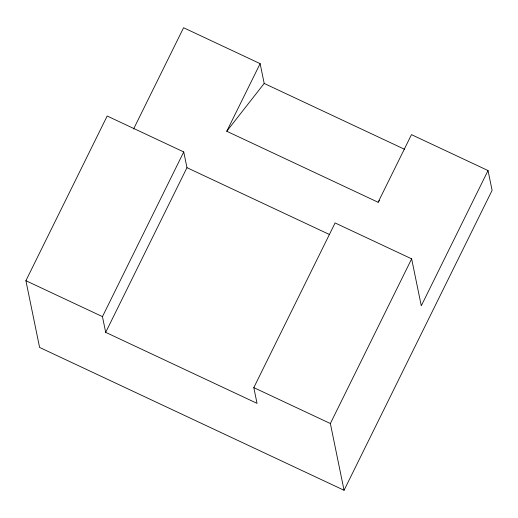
<?xml version="1.0" encoding="UTF-8"?>
<svg xmlns="http://www.w3.org/2000/svg" width="518" height="518" viewBox="0 0 518 518"><rect width="100%" height="100%" fill="white"/><g stroke="black" fill="none" stroke-linecap="round" stroke-linejoin="round"><path stroke-width="0.78" d="M488.034 170.558L492.1 190.359L344.062 490.268L39.601 347.442L25.9 280.704L107.187 116.026L183.741 151.942L186.972 167.677L105.685 332.355L257.038 403.36L253.807 387.619L335.094 222.941L411.648 258.851L421.283 305.788L488.034 170.558L411.48 134.641L378.108 202.26L226.754 131.261L260.127 63.643L183.573 27.732L133.599 128.976M105.685 332.355L102.454 316.621L183.741 151.942M344.062 490.268L330.361 423.53L411.648 258.851M226.754 131.261L264.193 83.443L260.127 63.643M378.108 202.26L379.584 200.375M264.193 83.443L404.577 149.301M186.972 167.677L329.552 234.563M25.9 280.704L102.454 316.621M253.807 387.619L330.361 423.53"/></g></svg>
